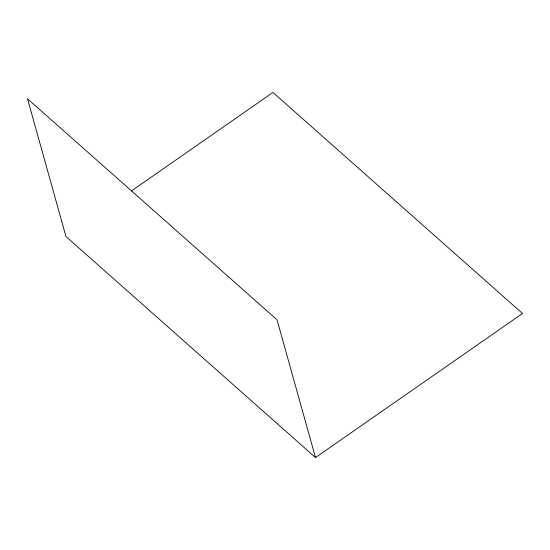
<?xml version="1.0" encoding="UTF-8"?>
<svg xmlns="http://www.w3.org/2000/svg" width="550" height="550" viewBox="0 0 550 550"><rect width="100%" height="100%" fill="white"/><g stroke="black" fill="none" stroke-linecap="round" stroke-linejoin="round"><path stroke-width="0.82" d="M131.436 190.946L272.958 92.448L522.5 313.479L315.501 457.552L65.959 236.521L27.5 98.773L277.042 319.811L315.501 457.552"/></g></svg>
